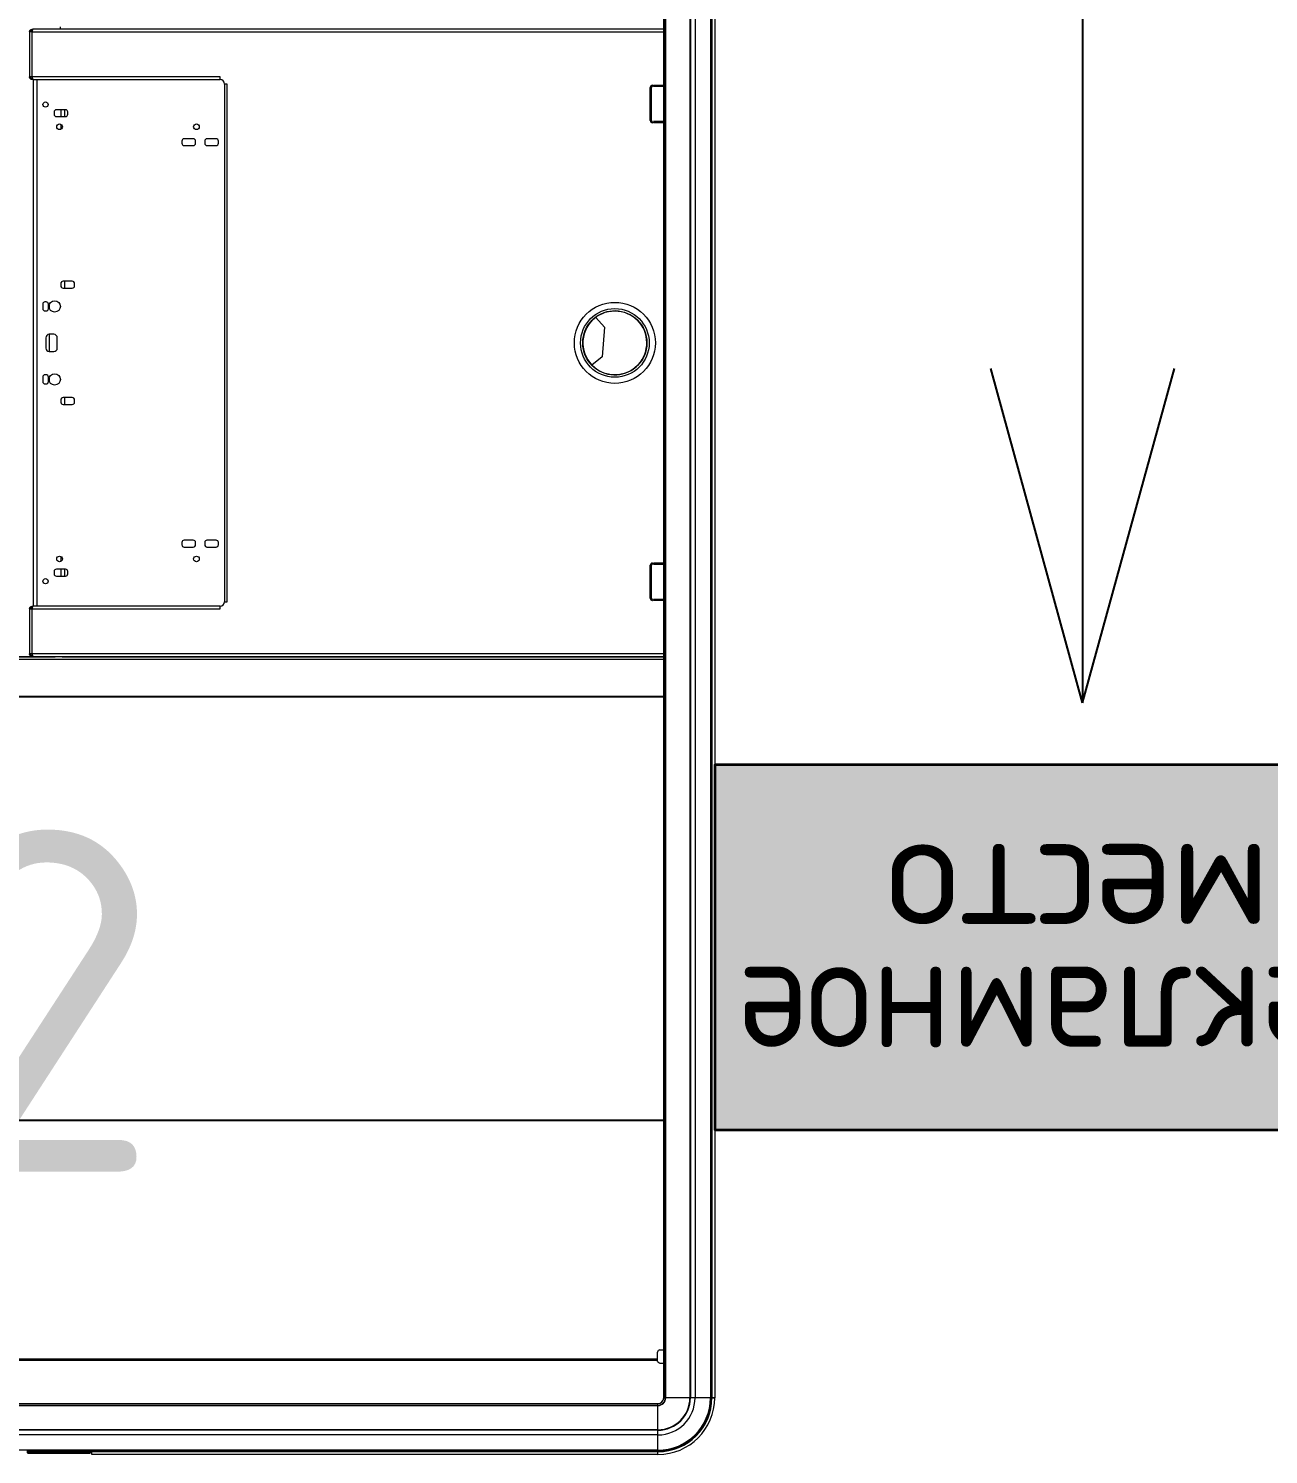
# Model space of a CAD drawing. Extents: x -150237 to 313168, y -187365 to 36962.
# Drawn here: x -34583 to -33496, y -166436 to -165185 of the extents above; entities that cross this region are included whole.
import ezdxf
from ezdxf.enums import TextEntityAlignment as Align

# ---------------------------------------------------------------- set-up
doc = ezdxf.new("R2010")
doc.units = 0
doc.header["$LTSCALE"] = 50
doc.layers.get('0').update_dxf_attribs({"linetype": 'CONTINUOUS'})
doc.layers.add('оборудование', color=90, linetype='CONTINUOUS')
doc.layers.add('товарные группы', color=7, linetype='CONTINUOUS')
doc.layers.add('Стены', color=7, linetype='CONTINUOUS', lineweight=35)
doc.styles.get("Standard").update_dxf_attribs({"font": 'isocpeur.ttf'})

# ---------------------------------------------------------------- blocks, each defined once
blk = doc.blocks.new('*U71')
at = {"layer": 'оборудование', "color": 1, "linetype": 'Continuous', "lineweight": 15}
for p, q in [((699.4, -1105.3), (699.4, -31)), ((699.5, -34), (699.5, -572)), ((3.7, -1100.3), (3.7, -49.8)), ((17.2, -1100.3), (17.2, -49.8)), ((21.3, -1100.3), (21.3, -49.7)), ((21.7, -1100.3), (21.7, -49.7)), ((42.9, -49.7), (42.9, -1100.3)), ((43.3, -49.7), (43.3, -1100.3)), ((44.7, -49.7), (44.7, -1100.3)), ((82.5, -1100), (82.5, -50)), ((83.5, -1100), (83.5, -50)), ((292.7, -1105.3), (292.7, -44.7)), ((293.1, -1105.3), (293.1, -44.7)), ((664.1, -1105.3), (664.1, -44.7)), ((664.7, -1105.3), (664.7, -44.7)), ((697.1, -1105.3), (697.1, -44.6)), ((1.7, -550.3), (1.7, -547.1)), ((3.1, -547.1), (3.1, -603)), ((741.6, -549.5), (702, -549.5)), ((702, -551.7), (702, -549.5)), ((741.6, -549.5), (741.6, -551.7)), ((1247.6, -549.5), (1208, -549.5)), ((1208, -551.7), (1208, -549.5)), ((1247.6, -551.7), (1247.6, -549.5)), ((1, -550.5), (0.8, -550.5)), ((0.8, -599.8), (0.8, -550.5)), ((1.7, -550.3), (1, -550.3)), ((1, -599.8), (1, -550.3)), ((1.7, -599.8), (1.7, -550.3)), ((3.1, -550.3), (1.7, -550.3)), ((699.8, -551.7), (700.6, -551.7)), ((699.8, -552.4), (699.8, -551.7)), ((699.8, -552.4), (699.8, -1105.3)), ((700.6, -551.7), (700.6, -552)), ((702, -551.7), (741.6, -551.7)), ((702, -1105.3), (702, -551.7)), ((741.6, -551.7), (741.6, -716.5)), ((743.8, -551.7), (743, -551.7)), ((743, -551.7), (743, -552)), ((743.8, -551.7), (743.8, -552.4)), ((743.8, -716.5), (743.8, -552.4)), ((743.8, -553.1), (1205.8, -553.1)), ((743.8, -556.1), (1205.8, -556.1)), ((944.8, -561), (940.8, -561)), ((944.8, -561), (940.8, -561)), ((1008.8, -561), (1004.8, -561)), ((1008.8, -561), (1004.8, -561)), ((1205.8, -551.7), (1206.6, -551.7)), ((1205.8, -552.4), (1205.8, -551.7)), ((1205.8, -552.4), (1205.8, -716.5)), ((1206.6, -552), (1206.6, -551.7)), ((1208, -551.7), (1247.6, -551.7)), ((1208, -716.5), (1208, -551.7)), ((1247.6, -551.7), (1247.6, -1105.3)), ((1249.8, -551.7), (1249, -551.7)), ((1249, -552), (1249, -551.7)), ((1249.8, -551.7), (1249.8, -552.4)), ((1249.8, -1105.3), (1249.8, -552.4)), ((699.5, -572), (699.4, -572)), ((770.3, -573), (770.3, -581)), ((774.3, -571), (772.3, -571)), ((776.3, -581), (776.3, -573)), ((938.8, -563), (938.8, -564)), ((940.8, -566), (944.8, -566)), ((944.5, -566.8), (941, -566.8)), ((946.8, -564), (946.8, -563)), ((967.3, -566.8), (967.3, -570.8)), ((982.3, -566.8), (967.3, -566.8)), ((979.3, -563.8), (970.3, -563.8)), ((970.3, -573.8), (979.3, -573.8)), ((982.3, -570.8), (982.3, -566.8)), ((1002.8, -563), (1002.8, -564)), ((1004.8, -566), (1008.8, -566)), ((1008.5, -566.8), (1005, -566.8)), ((1010.8, -564), (1010.8, -563)), ((1173.3, -573), (1173.3, -581)), ((1177.3, -571), (1175.3, -571)), ((1179.3, -581), (1179.3, -573)), ((699.4, -577.3), (699.8, -577.3)), ((699.4, -578), (699.5, -578)), ((699.5, -578), (699.5, -1105.3)), ((699.5, -580.3), (699.8, -580.3)), ((770.3, -577.3), (776.3, -577.3)), ((770.3, -580.3), (776.3, -580.3)), ((772.3, -583), (774.3, -583)), ((783.2, -577.3), (787.3, -577.3)), ((920.8, -579), (920.8, -587)), ((920.8, -580.3), (926.8, -580.3)), ((921.8, -577.3), (925.7, -577.3)), ((924.8, -577), (922.8, -577)), ((926.8, -587), (926.8, -579)), ((1022.8, -579), (1022.8, -587)), ((1022.8, -580.3), (1028.8, -580.3)), ((1023.8, -577.3), (1027.7, -577.3)), ((1026.8, -577), (1024.8, -577)), ((1028.8, -587), (1028.8, -579)), ((1162.2, -577.3), (1166.3, -577.3)), ((1173.3, -577.3), (1179.3, -577.3)), ((1173.3, -580.3), (1179.3, -580.3)), ((1175.3, -583), (1177.3, -583)), ((1249.8, -1105.3), (1249.8, -576.5)), ((1249.8, -576.5), (1252, -576.5)), ((1249.8, -577.3), (1249.8, -577.3)), ((1249.8, -580.3), (1249.8, -580.3)), ((1, -599.8), (0.8, -599.8)), ((1.7, -603.1), (1.7, -599.8)), ((3.1, -599.8), (1.7, -599.8)), ((922.8, -589), (924.8, -589)), ((1024.8, -589), (1026.8, -589)), ((0, -1100.3), (0, -604.1)), ((0, -604.1), (0.1, -604.1)), ((0, -604.1), (0, -604.1)), ((0.1, -604.1), (0.3, -604.1)), ((0.3, -604.1), (0.6, -604.1)), ((0.6, -604.1), (0.9, -604.1)), ((0.8, -602), (0.8, -601.8)), ((1, -602), (0.8, -602)), ((0.9, -604.1), (1.3, -604.1)), ((1.3, -604.1), (1.8, -604.1)), ((3.1, -603.1), (1.7, -603.1)), ((1.8, -604.1), (1.8, -603.7)), ((1.8, -604.1), (2.3, -604.1)), ((2.3, -604), (2.2, -604)), ((2.2, -604), (2.2, -604.1)), ((2.3, -1100.3), (2.3, -603.8)), ((3, -603), (3, -1100.3)), ((3.1, -603), (3, -603)), ((699.5, -614.3), (699.8, -614.3)), ((699.5, -617.3), (699.8, -617.3)), ((1249.8, -614.3), (1249.8, -614.3)), ((1249.8, -617.3), (1249.8, -617.3)), ((795.8, -685), (795.8, -693)), ((799.8, -683), (797.8, -683)), ((801.8, -693), (801.8, -685)), ((1147.8, -685), (1147.8, -693)), ((1151.8, -683), (1149.8, -683)), ((1153.8, -693), (1153.8, -685)), ((797.8, -695), (799.8, -695)), ((1149.8, -695), (1151.8, -695)), ((795.8, -705), (795.8, -713)), ((799.8, -703), (797.8, -703)), ((801.8, -713), (801.8, -705)), ((1147.8, -705), (1147.8, -713)), ((1151.8, -703), (1149.8, -703)), ((1153.8, -713), (1153.8, -705)), ((741.6, -716.5), (743.8, -716.5)), ((747.8, -720.5), (747.8, -722.7)), ((1201.8, -720.5), (747.8, -720.5)), ((747.8, -722.7), (1201.8, -722.7)), ((797.8, -715), (799.8, -715)), ((1149.8, -715), (1151.8, -715)), ((1201.8, -722.7), (1201.8, -720.5)), ((1205.8, -716.5), (1208, -716.5)), ((699.5, -1045), (699.8, -1045)), ((699.5, -1047.5), (699.8, -1047.5)), ((962.6, -1051.5), (955.2, -1042.4)), ((997.1, -1045.7), (988.5, -1053.5)), ((1249.8, -1042.7), (1249.8, -1042.7)), ((1249.8, -1043.4), (1249.8, -1043.3)), ((988.5, -1053.5), (962.6, -1051.5)), ((699.5, -1072.5), (699.8, -1072.5)), ((699.5, -1075), (699.8, -1075)), ((1249.8, -1074.1), (1249.8, -1074.1)), ((1249.8, -1074.7), (1249.8, -1074.7)), ((699.8, -1075.5), (699.5, -1075.5)), ((699.5, -1076.5), (699.8, -1076.5)), ((699.5, -1079.5), (699.8, -1079.5)), ((1249.8, -1076.1), (1249.8, -1076.1)), ((1249.8, -1076.5), (1249.8, -1076.5)), ((1249.8, -1079.5), (1249.8, -1079.5)), ((0, -1100.3), (0.1, -1100.3)), ((0, -1100.3), (0.1, -1100.3)), ((0, -1100.3), (0, -1100.3)), ((0.1, -1100.3), (0.3, -1100.3)), ((0.2, -1100.3), (0.3, -1100.3)), ((0.3, -1100.3), (0.6, -1100.3)), ((0.3, -1100.3), (0.4, -1100.3)), ((0.6, -1100.3), (0.7, -1100.3)), ((0.9, -1100.3), (1, -1100.3)), ((1.1, -1100.3), (2.4, -1100.3)), ((1.3, -1100.3), (1.4, -1100.3)), ((1.8, -1100.3), (2.3, -1100.3)), ((2.4, -1100.3), (3, -1100.3)), ((3, -1100.3), (3.7, -1100.3)), ((17.2, -1100.3), (21.1, -1100.3)), ((21.3, -1100.3), (21.7, -1100.3)), ((21.7, -1100.3), (42.9, -1100.3)), ((42.9, -1100.3), (43.3, -1100.3)), ((43.3, -1100.3), (44.7, -1100.3)), ((81.6, -1100), (82.5, -1100)), ((82.5, -1100), (83.5, -1100)), ((83.5, -1100), (89.7, -1100)), ((748.8, -1105.3), (748.8, -1096.5)), ((749, -1095.5), (749.5, -1095.5)), ((749.5, -1096.2), (749, -1096.2)), ((749.1, -1094.4), (750, -1094.4)), ((749.8, -1105.3), (749.8, -1096.5)), ((750, -1094.4), (750, -1093.6)), ((750, -1094.8), (750, -1094.4)), ((750.8, -1093.5), (779.8, -1093.5)), ((750.8, -1094.5), (779.8, -1094.5)), ((780.8, -1096.5), (780.8, -1105.3)), ((781, -1095.5), (781.5, -1095.5)), ((781.5, -1096.2), (781, -1096.2)), ((781.8, -1096.5), (781.8, -1105.3)), ((1167.8, -1105.3), (1167.8, -1096.5)), ((1168, -1095.5), (1168.5, -1095.5)), ((1168.5, -1096.2), (1168, -1096.2)), ((1168.1, -1094.4), (1169, -1094.4)), ((1168.8, -1105.3), (1168.8, -1096.5)), ((1169, -1094.4), (1169, -1093.6)), ((1169, -1094.8), (1169, -1094.4)), ((1169.8, -1093.5), (1198.8, -1093.5)), ((1169.8, -1094.5), (1198.8, -1094.5)), ((1199.8, -1096.5), (1199.8, -1105.3)), ((1200, -1095.5), (1200.5, -1095.5)), ((1200.5, -1096.2), (1200, -1096.2)), ((1200.8, -1096.5), (1200.8, -1105.3)), ((1249.8, -1092.7), (1249.8, -1092.6)), ((1249.8, -1094.4), (1249.8, -1094.4)), ((49.7, -1105.3), (2250.3, -1105.3)), ((49.7, -1106.6), (49.7, -1105.3)), ((49.7, -1106.7), (2250.3, -1106.7)), ((49.7, -1107.1), (49.7, -1106.7)), ((49.7, -1128.3), (49.7, -1107.1)), ((49.7, -1107.1), (2250.3, -1107.1)), ((80.2, -1102), (80.2, -1105.3)), ((91.7, -1102), (91.7, -1105.3)), ((2250.3, -1128.3), (49.7, -1128.3)), ((49.7, -1128.7), (49.7, -1128.3)), ((2250.3, -1128.7), (49.7, -1128.7)), ((49.7, -1132.8), (49.7, -1128.9)), ((49.8, -1132.8), (49.7, -1132.8)), ((2250.3, -1132.8), (49.8, -1132.8)), ((49.7, -1146.3), (49.8, -1146.3)), ((49.7, -1146.3), (49.7, -1147)), ((49.7, -1147), (2250.3, -1147)), ((49.7, -1147.6), (49.7, -1147)), ((2250.3, -1147.6), (49.7, -1147.6)), ((49.7, -1148.2), (49.7, -1147.6)), ((49.7, -1148.7), (49.7, -1148.2)), ((49.7, -1149.1), (49.7, -1148.7)), ((49.7, -1149.4), (49.7, -1149.1)), ((49.7, -1149.7), (49.7, -1149.4)), ((49.7, -1149.8), (49.7, -1149.7)), ((49.7, -1149.9), (49.7, -1149.8)), ((49.7, -1149.9), (49.7, -1150)), ((2250.3, -1150), (49.7, -1150)), ((2250.3, -1146.3), (49.8, -1146.3))]:
    blk.add_line(p, q, dxfattribs=at)
at = {"layer": 'оборудование', "color": 7}
for p, q in [((659.1, -1472.5), (952.4, -1392.1)), ((1641.9, -1472.5), (659.1, -1472.5)), ((659.1, -1472.5), (952.4, -1552.9))]:
    blk.add_line(p, q, dxfattribs=at)
at = {"layer": 'оборудование', "color": 1, "linetype": 'Continuous', "lineweight": 15, "flags": 128}
for points in [[(699.4, -572.8), (699.4, -572.6), (699.5, -572)], [(699.5, -578), (699.4, -577.4), (699.4, -577.3)]]:
    blk.add_lwpolyline(points, dxfattribs=at)
at = {"layer": 'оборудование', "color": 1, "linetype": 'Continuous', "lineweight": 15}
for centre, radius in [((765.8, -563.5), 2.25), ((1183.8, -563.5), 2.25), ((785.3, -575.8), 2.5), ((942.8, -571.5), 5), ((1006.8, -571.5), 5), ((1164.3, -575.8), 2.5), ((785.3, -695.8), 2.5), ((1164.3, -695.8), 2.5), ((974.8, -1062.5), 35.5), ((974.8, -1062.5), 30.1), ((974.8, -1062.5), 28.1)]:
    blk.add_circle(centre, radius, dxfattribs=at)
for centre, radius, start, end in [((940.8, -563), 2, 90, 180), ((944.8, -563), 2, 0, 90), ((1004.8, -563), 2, 90, 180), ((1008.8, -563), 2, 0, 90), ((772.3, -573), 2, 90, 180), ((774.3, -573), 2, 0, 90), ((940.8, -564), 2, 180, 270), ((944.8, -564), 2, 270, 0), ((970.3, -566.8), 3, 90, 180), ((970.3, -570.8), 3, 180, 270), ((979.3, -566.8), 3, 0, 90), ((979.3, -570.8), 3, 270, 0), ((1004.8, -564), 2, 180, 270), ((1008.8, -564), 2, 270, 0), ((1175.3, -573), 2, 90, 180), ((1177.3, -573), 2, 0, 90), ((772.3, -581), 2, 180, 270), ((774.3, -581), 2, 270, 0), ((922.8, -579), 2, 90, 180), ((922.8, -587), 2, 180, 270), ((924.8, -579), 2, 0, 90), ((924.8, -587), 2, 270, 0), ((1024.8, -579), 2, 90, 180), ((1024.8, -587), 2, 180, 270), ((1026.8, -579), 2, 0, 90), ((1026.8, -587), 2, 270, 0), ((1175.3, -581), 2, 180, 270), ((1177.3, -581), 2, 270, 0), ((797.8, -685), 2, 90, 180), ((799.8, -685), 2, 0, 90), ((1149.8, -685), 2, 90, 180), ((1151.8, -685), 2, 0, 90), ((797.8, -693), 2, 180, 270), ((799.8, -693), 2, 270, 0), ((1149.8, -693), 2, 180, 270), ((1151.8, -693), 2, 270, 0), ((797.8, -705), 2, 90, 180), ((799.8, -705), 2, 0, 90), ((1149.8, -705), 2, 90, 180), ((1151.8, -705), 2, 0, 90), ((747.8, -716.5), 4, 180, 270), ((797.8, -713), 2, 180, 270), ((799.8, -713), 2, 270, 0), ((1149.8, -713), 2, 180, 270), ((1151.8, -713), 2, 270, 0), ((1201.8, -716.5), 4, 270, 0), ((974.8, -1062.5), 28, 36.9895, 134.1703), ((974.8, -1062.5), 28, 134.1703, 36.9895), ((49.7, -1100.3), 49.7, 180, 269.9996), ((49.7, -1100.3), 47.3, 180, 270), ((49.7, -1100.3), 46.7, 180, 270), ((49.7, -1100.3), 46, 180, 270), ((49.7, -1100.3), 32.5, 180, 270), ((49.7, -1100.3), 28.4, 180.004, 270.0025), ((49.7, -1100.3), 28, 180, 270), ((49.7, -1100.3), 6.83, 180, 270), ((49.7, -1100.3), 6.39, 180, 270.0174), ((49.7, -1100.3), 5, 180, 270), ((82, -1101.8), 1.79, 101.4198, 188.0491), ((89.7, -1102), 2, 0, 90), ((750.8, -1095.5), 2, 90, 171.7868), ((749, -1095.3), 0.25, 171.7868, 270), ((749, -1096.5), 0.25, 90, 180), ((749.5, -1095.3), 0.25, 270, 348.463), ((749.5, -1096.5), 0.25, 0, 90), ((750.8, -1095.5), 1, 90, 168.463), ((779.8, -1095.5), 2, 8.2132, 90), ((779.8, -1095.5), 1, 11.537, 90), ((781, -1095.3), 0.25, 191.537, 270), ((781, -1096.5), 0.25, 90, 180), ((781.5, -1095.3), 0.25, 270, 8.2132), ((781.5, -1096.5), 0.25, 0, 90), ((1169.8, -1095.5), 2, 90, 171.7868), ((1168, -1095.3), 0.25, 171.7868, 270), ((1168, -1096.5), 0.25, 90, 180), ((1168.5, -1095.3), 0.25, 270, 348.463), ((1168.5, -1096.5), 0.25, 0, 90), ((1169.8, -1095.5), 1, 90, 168.463), ((1198.8, -1095.5), 2, 8.2132, 90), ((1198.8, -1095.5), 1, 11.537, 90), ((1200, -1095.3), 0.25, 191.537, 270), ((1200, -1096.5), 0.25, 90, 180), ((1200.5, -1095.3), 0.25, 270, 8.2132), ((1200.5, -1096.5), 0.25, 0, 90), ((780, -1102), 2, 292.0243, 331.045), ((1199, -1102), 2, 292.0243, 331.045)]:
    blk.add_arc(centre, radius, start, end, dxfattribs=at)
for points, knots in [([(1, -550.3), (1, -550), (1, -549.5), (1, -548.9), (1, -548.5), (1, -548.2), (1, -547.8), (1, -547.8), (1, -547.8)], [0, 0, 0, 0, 0.239444, 0.369913, 0.500004, 0.630473, 0.760562, 1, 1, 1, 1]), ([(699.8, -551.7), (699.8, -551.4), (699.8, -550.9), (700.2, -550.3), (700.8, -549.8), (701.4, -549.5), (701.8, -549.5), (702, -549.5)], [0, 0, 0, 0, 0.219144, 0.438311, 0.657475, 0.876648, 1, 1, 1, 1]), ([(741.6, -549.5), (741.8, -549.5), (742.3, -549.6), (743, -550), (743.5, -550.6), (743.7, -551.2), (743.7, -551.6), (743.8, -551.7)], [0, 0, 0, 0, 0.219147, 0.438318, 0.65748, 0.876646, 1, 1, 1, 1]), ([(1205.8, -551.7), (1205.8, -551.4), (1205.8, -550.9), (1206.2, -550.3), (1206.8, -549.8), (1207.4, -549.5), (1207.8, -549.5), (1208, -549.5)], [0, 0, 0, 0, 0.219145, 0.438313, 0.657479, 0.876647, 1, 1, 1, 1]), ([(1247.6, -549.5), (1247.8, -549.5), (1248.3, -549.6), (1249, -550), (1249.5, -550.6), (1249.7, -551.2), (1249.7, -551.6), (1249.8, -551.7)], [0, 0, 0, 0, 0.219143, 0.438311, 0.657479, 0.876646, 1, 1, 1, 1]), ([(702, -551.7), (701.7, -551.8), (701.2, -551.9), (700.5, -552), (700, -552.2), (699.8, -552.3), (699.8, -552.4), (699.8, -552.4)], [0, 0, 0, 0, 0.2191476, 0.4383133, 0.65748, 0.8766474, 1, 1, 1, 1]), ([(700.6, -551.7), (700.6, -551.5), (700.6, -551.2), (700.9, -550.8), (701.3, -550.5), (701.6, -550.3), (701.9, -550.3), (702, -550.3)], [0, 0, 0, 0, 0.225565, 0.451162, 0.676753, 0.902344, 1, 1, 1, 1]), ([(741.6, -550.3), (741.7, -550.3), (742, -550.4), (742.5, -550.6), (742.8, -551), (742.9, -551.4), (742.9, -551.6), (743, -551.7)], [0, 0, 0, 0, 0.225574, 0.45116, 0.676754, 0.902351, 1, 1, 1, 1]), ([(743.8, -552.4), (743.7, -552.4), (743.7, -552.3), (743.3, -552.1), (742.7, -551.9), (742.1, -551.8), (741.7, -551.7), (741.6, -551.7)], [0, 0, 0, 0, 0.2191461, 0.43831, 0.6574754, 0.8766489, 1, 1, 1, 1]), ([(1208, -551.7), (1207.7, -551.8), (1207.2, -551.9), (1206.5, -552), (1206, -552.2), (1205.8, -552.3), (1205.8, -552.4), (1205.8, -552.4)], [0, 0, 0, 0, 0.219146, 0.438315, 0.65748, 0.876648, 1, 1, 1, 1]), ([(1206.6, -551.7), (1206.6, -551.5), (1206.6, -551.2), (1206.9, -550.8), (1207.3, -550.5), (1207.6, -550.3), (1207.9, -550.3), (1208, -550.3)], [0, 0, 0, 0, 0.225565, 0.451162, 0.676753, 0.90235, 1, 1, 1, 1]), ([(1247.6, -550.3), (1247.7, -550.3), (1248, -550.4), (1248.5, -550.6), (1248.8, -551), (1248.9, -551.4), (1248.9, -551.6), (1249, -551.7)], [0, 0, 0, 0, 0.225563, 0.45116, 0.676752, 0.90235, 1, 1, 1, 1]), ([(1249.8, -552.4), (1249.7, -552.4), (1249.7, -552.3), (1249.3, -552.1), (1248.7, -551.9), (1248.1, -551.8), (1247.7, -551.7), (1247.6, -551.7)], [0, 0, 0, 0, 0.219147, 0.438312, 0.657482, 0.876648, 1, 1, 1, 1]), ([(1.7, -599.8), (1.6, -599.8), (1.4, -599.8), (1.1, -599.8), (1, -599.8), (1, -599.8), (1, -599.8)], [0, 0, 0, 0, 0.249991, 0.5, 0.750009, 1, 1, 1, 1]), ([(1, -602.4), (1, -602.3), (1, -602.2), (1, -601.7), (1, -600.8), (1, -600.1), (1, -599.8)], [0, 0, 0, 0, 0.249999, 0.500003, 0.750001, 1, 1, 1, 1]), ([(1.7, -603.1), (1.6, -603), (1.4, -603), (1.1, -602.9), (1, -602.6), (1, -602.4), (1, -602.4)], [0, 0, 0, 0, 0.249989, 0.499989, 0.749998, 1, 1, 1, 1]), ([(2.4, -603), (2.3, -603.1), (2.1, -603.2), (1.9, -603.5), (1.8, -603.7), (1.8, -603.9), (2, -604), (2.1, -604), (2.2, -604)], [0, 0, 0, 0, 0.172555, 0.343743, 0.550557, 0.707465, 0.864946, 1, 1, 1, 1]), ([(2.3, -603.8), (2.3, -603.7), (2.3, -603.7), (2.4, -603.5), (2.6, -603.3), (2.8, -603.1), (3, -603.1), (3, -603)], [0, 0, 0, 0, 0.055693, 0.314579, 0.6135289, 0.8937293, 1, 1, 1, 1]), ([(0.6, -1100.3), (0.6, -1100.3), (0.7, -1100.3), (0.9, -1100.3), (1, -1100.3)], [0, 0, 0, 0, 0.076914, 1, 1, 1, 1]), ([(2.4, -1100.3), (2.4, -1100.3), (2.4, -1100.3), (2.7, -1100.3), (2.9, -1100.3), (3, -1100.3), (3, -1100.3)], [0, 0, 0, 0, 0.312755, 0.625544, 0.938283, 1, 1, 1, 1]), ([(3.7, -1100.3), (3.6, -1100.3), (3.6, -1100.3), (3.3, -1100.3), (3.1, -1100.3), (3, -1100.3)], [0, 0, 0, 0, 0.323431, 0.646835, 1, 1, 1, 1]), ([(3.7, -1100.3), (4.4, -1100.3), (5.6, -1100.3), (7.8, -1100.3), (10, -1100.3), (12.9, -1100.3), (15.8, -1100.3), (17.2, -1100.3)], [0, 0, 0, 0, 0.294332, 0.441396, 0.589008, 0.793023, 1, 1, 1, 1]), ([(3.7, -1100.3), (4.2, -1100.3), (5.2, -1100.3), (7.3, -1100.3), (9.9, -1100.3), (13.1, -1100.3), (15.9, -1100.3), (17.2, -1100.3)], [0, 0, 0, 0, 0.210211, 0.410235, 0.599269, 0.80742, 1, 1, 1, 1]), ([(17.2, -1100.3), (17.6, -1100.3), (18.4, -1100.3), (19.8, -1100.3), (20.7, -1100.3), (21, -1100.3)], [0, 0, 0, 0, 0.388603, 0.777227, 1, 1, 1, 1]), ([(21.3, -1100.3), (21.3, -1100.3), (21.2, -1100.3), (21.3, -1100.3), (21.5, -1100.3), (21.7, -1100.3), (21.7, -1100.3)], [0, 0, 0, 0, 0.023065, 0.415486, 0.807959, 1, 1, 1, 1]), ([(21.7, -1100.3), (22.4, -1100.3), (23.8, -1100.3), (26.2, -1100.3), (28.8, -1100.3), (31.5, -1100.3), (34.2, -1100.3), (36.9, -1100.3), (39.4, -1100.3), (41.4, -1100.3), (42.5, -1100.3), (42.9, -1100.3)], [0, 0, 0, 0, 0.116691, 0.233386, 0.350079, 0.466772, 0.583463, 0.700152, 0.816846, 0.933538, 1, 1, 1, 1]), ([(42.9, -1100.3), (43, -1100.3), (43.2, -1100.3), (43.3, -1100.3), (43.3, -1100.3), (43.3, -1100.3)], [0, 0, 0, 0, 0.397529, 0.795061, 1, 1, 1, 1]), ([(43.3, -1100.3), (43.4, -1100.3), (43.7, -1100.3), (44.2, -1100.3), (44.5, -1100.3), (44.7, -1100.3), (44.7, -1100.3), (44.7, -1100.3)], [0, 0, 0, 0, 0.104517, 0.376222, 0.647956, 0.919666, 1, 1, 1, 1]), ([(49.7, -1106.5), (49.7, -1106.5), (49.7, -1106.2), (49.7, -1105.8), (49.7, -1105.5), (49.7, -1105.3), (49.7, -1105.3), (49.7, -1105.3)], [0, 0, 0, 0, 0.042709, 0.333187, 0.623662, 0.914118, 1, 1, 1, 1]), ([(49.7, -1106.7), (49.7, -1106.7), (49.7, -1106.7), (49.7, -1106.9), (49.7, -1107.1), (49.7, -1107.1)], [0, 0, 0, 0, 0.397504, 0.795054, 1, 1, 1, 1]), ([(49.7, -1128.3), (49.7, -1127.6), (49.7, -1126.2), (49.7, -1123.8), (49.7, -1121.2), (49.7, -1118.5), (49.7, -1115.8), (49.7, -1113.1), (49.7, -1110.6), (49.7, -1108.6), (49.7, -1107.5), (49.7, -1107.1)], [0, 0, 0, 0, 0.116692, 0.233385, 0.350076, 0.466769, 0.583461, 0.700153, 0.816847, 0.93354, 1, 1, 1, 1]), ([(49.7, -1128.7), (49.7, -1128.7), (49.7, -1128.8), (49.7, -1128.7), (49.7, -1128.5), (49.7, -1128.4), (49.7, -1128.3)], [0, 0, 0, 0, 0.017259, 0.412003, 0.806746, 1, 1, 1, 1]), ([(49.7, -1132.8), (49.7, -1132.4), (49.7, -1131.6), (49.7, -1130.2), (49.7, -1129.3), (49.7, -1129)], [0, 0, 0, 0, 0.388609, 0.777229, 1, 1, 1, 1]), ([(49.7, -1146.3), (49.7, -1145.6), (49.7, -1144.4), (49.7, -1142.2), (49.7, -1140), (49.7, -1137.1), (49.7, -1134.2), (49.7, -1132.8)], [0, 0, 0, 0, 0.292467, 0.4386, 0.585269, 0.791121, 1, 1, 1, 1]), ([(49.7, -1146.3), (49.7, -1145.6), (49.7, -1144.4), (49.7, -1142.2), (49.7, -1140), (49.7, -1137.1), (49.7, -1134.2), (49.7, -1132.8)], [0, 0, 0, 0, 0.294332, 0.441396, 0.589009, 0.793024, 1, 1, 1, 1]), ([(49.7, -1147), (49.7, -1146.9), (49.7, -1146.7), (49.7, -1146.4), (49.7, -1146.4), (49.7, -1146.3)], [0, 0, 0, 0, 0.323428, 0.646817, 1, 1, 1, 1]), ([(49.7, -1147.7), (49.7, -1147.6), (49.7, -1147.6), (49.7, -1147.3), (49.7, -1147.1), (49.7, -1147), (49.7, -1147)], [0, 0, 0, 0, 0.312751, 0.625502, 0.938284, 1, 1, 1, 1]), ([(49.7, -1147.7), (49.7, -1148.3), (49.7, -1149.5), (49.7, -1150.1), (49.7, -1150), (49.7, -1149.9)], [0, 0, 0, 0, 0.464529, 0.929058, 1, 1, 1, 1])]:
    blk.add_open_spline(points, degree=3, knots=knots, dxfattribs=at)
blk = doc.blocks.new('рекламное')
h = blk.add_hatch(color=7)
h.dxf.hatch_style = 1
h.paths.add_polyline_path([(0, -320), (0, 0), (-650, 0), (-650, -320)])
at = {"layer": 'Стены', "color": 5}
blk.add_lwpolyline([(-650, -320), (0, -320), (0, 0), (-650, 0)], close=True, dxfattribs=at)
at = {"layer": 'товарные группы', "color": 241, "width": 0.9}
blk.add_text('Рекламное', height=100, dxfattribs=at).set_placement((-317.2, -143.1), align=Align.CENTER)
at = {"layer": 'товарные группы', "color": 241}
blk.add_text('место', height=100, dxfattribs=at).set_placement((-318.8, -250.8), align=Align.CENTER)

msp = doc.modelspace()

# ---------------------------------------------------------------- block references
at = {"lineweight": 5, "rotation": 90}
msp.add_blockref('*U71', (-35131.4, -166435.9), dxfattribs=at)
at = {"layer": 'Стены', "rotation": 180}
msp.add_blockref('рекламное', (-33981.4, -166151.2), dxfattribs=at)

# ---------------------------------------------------------------- texts
at = {"width": 0.96875}
msp.add_text('2', height=300, dxfattribs=at).set_placement((-34566.2, -166187.9), align=Align.CENTER)

doc.saveas('drawing.dxf')
